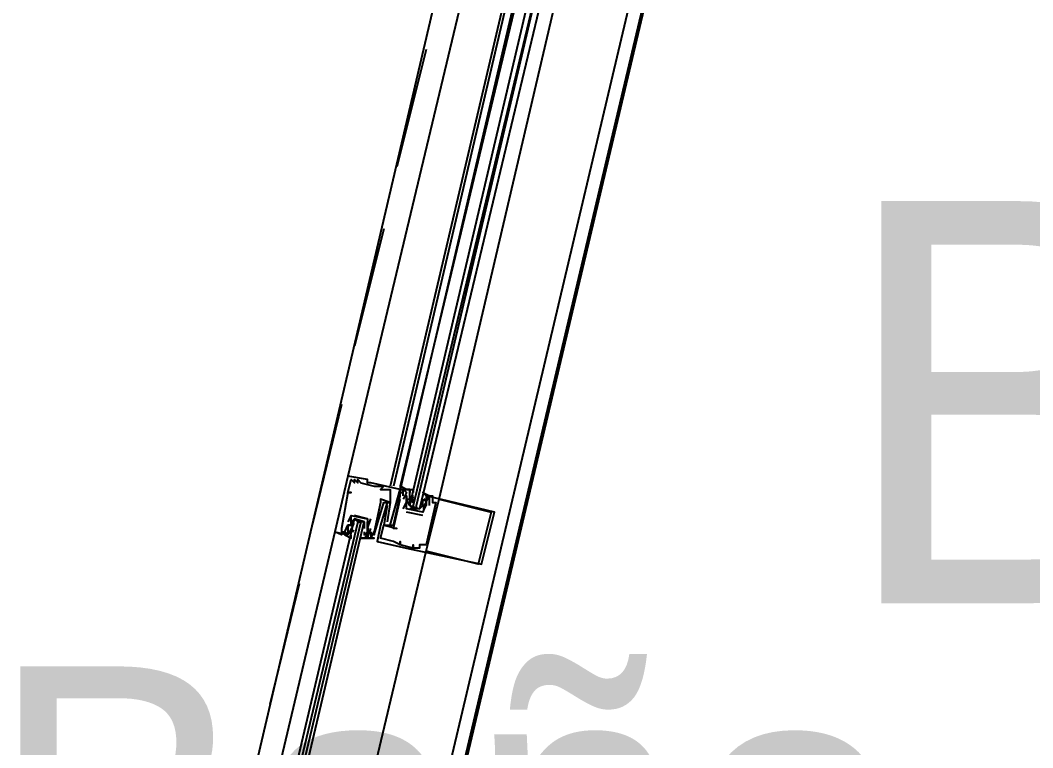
# Model space of a CAD drawing. Header units: feet. Extents: x -84 to 198, y -22 to 181.
# Drawn here: x 113.458 to 117.605, y 63.427 to 66.404 of the extents above; entities that cross this region are included whole.
import ezdxf
from ezdxf.enums import TextEntityAlignment as Align

# ---------------------------------------------------------------- set-up
doc = ezdxf.new("R2010")
doc.units = ezdxf.units.FT
for name, color, linetype in [('A-LINEA', 7, 'CONTINUOUS'), ('A-NOMBRE-ESPACIO', 2, 'CONTINUOUS'), ('A-TEXTO-PDF', 3, 'CONTINUOUS')]:
    doc.layers.add(name, color=color, linetype=linetype)

msp = doc.modelspace()

# ---------------------------------------------------------------- linework, layer by layer
at = {"layer": 'A-LINEA'}
for p, q in [((121.8, 90.9511), (114.5867, 60.4578)), ((113.8667, 60.9778), (115.4933, 67.9244)), ((114.6133, 60.8044), (116.2533, 67.7378)), ((115.5067, 67.4978), (114.8, 64.5378)), ((115.6667, 67.4578), (114.9733, 64.4978)), ((115.68, 67.4578), (114.9867, 64.4978)), ((115.7067, 67.4444), (115.0133, 64.4844)), ((115.72, 67.4444), (115.0133, 64.4978)), ((115.1733, 64.4444), (115.8667, 67.4044)), ((115.12, 66.2844), (115, 65.8044)), ((114.9467, 65.5511), (114.8267, 65.0711)), ((114.7733, 64.8311), (114.6533, 64.3378)), ((114.8, 64.5378), (114.8, 64.5378)), ((114.8133, 64.5244), (114.8133, 64.5244)), ((114.8267, 64.5244), (114.8267, 64.5244)), ((114.84, 64.5244), (114.84, 64.5244)), ((114.88, 64.5244), (114.88, 64.5244)), ((114.8267, 64.5111), (114.8267, 64.5111)), ((114.84, 64.5111), (114.84, 64.5111)), ((114.8533, 64.5111), (114.8533, 64.5111)), ((114.88, 64.5111), (114.88, 64.5111)), ((114.8933, 64.5111), (114.8933, 64.5111)), ((114.9067, 64.4978), (114.9067, 64.4978)), ((114.92, 64.4978), (114.92, 64.4978)), ((114.9333, 64.4978), (114.9333, 64.4978)), ((114.9333, 64.4844), (114.9333, 64.4844)), ((114.9467, 64.4978), (114.9467, 64.4978)), ((114.9733, 64.4844), (114.9733, 64.4844)), ((115.0133, 64.4978), (115.0133, 64.4844)), ((115.0133, 64.4978), (115.0133, 64.4844)), ((115.0133, 64.4978), (115.0133, 64.4844)), ((115.0133, 64.4844), (115.0133, 64.4844)), ((115.0133, 64.4844), (115.0133, 64.4844)), ((115.0133, 64.4844), (115.0133, 64.4844)), ((115.0267, 64.4844), (115.0267, 64.4844)), ((115.0267, 64.4844), (115.0267, 64.4844)), ((115.0533, 64.4844), (115.0533, 64.4844)), ((114.8, 64.4711), (114.8, 64.4711)), ((114.8, 64.4711), (114.8, 64.4711)), ((114.8133, 64.4711), (114.8133, 64.4711)), ((114.9333, 64.4444), (114.9333, 64.4444)), ((115.0133, 64.4711), (115.0133, 64.4711)), ((115.0133, 64.4711), (115.0133, 64.4711)), ((115.0133, 64.4578), (115.0133, 64.4578)), ((115.0133, 64.4578), (115.0133, 64.4578)), ((115.0133, 64.4444), (115.0133, 64.4444)), ((115.0267, 64.4711), (115.0267, 64.4711)), ((115.0267, 64.4711), (115.0267, 64.4711)), ((115.0267, 64.4578), (115.0267, 64.4578)), ((115.0267, 64.4444), (115.0267, 64.4444)), ((115.04, 64.4711), (115.04, 64.4711)), ((115.04, 64.4578), (115.04, 64.4578)), ((115.04, 64.4444), (115.04, 64.4444)), ((115.04, 64.4444), (115.04, 64.4444)), ((115.04, 64.4444), (115.04, 64.4444)), ((115.0533, 64.4711), (115.0533, 64.4711)), ((115.0533, 64.4578), (115.0533, 64.4578)), ((115.0533, 64.4578), (115.0533, 64.4444)), ((115.0533, 64.4444), (115.0533, 64.4444)), ((115.0658, 64.4289), (115.0652, 64.4493)), ((115.0665, 64.448), (115.0655, 64.4599)), ((115.0659, 64.4427), (115.0656, 64.461)), ((115.0667, 64.4578), (115.0667, 64.4578)), ((115.1067, 64.4578), (115.1067, 64.4578)), ((115.1067, 64.4311), (115.1067, 64.4444)), ((115.1067, 64.4444), (115.1067, 64.4444)), ((115.1151, 64.4467), (115.1089, 64.4365)), ((115.12, 64.4578), (115.12, 64.4578)), ((115.12, 64.4444), (115.12, 64.4444)), ((115.1303, 64.4537), (115.1218, 64.4374)), ((115.1333, 64.4578), (115.1333, 64.4578)), ((115.1467, 64.4578), (115.1467, 64.4578)), ((115.1733, 64.4444), (115.1733, 64.4444)), ((114.9333, 64.4311), (114.9333, 64.4311)), ((114.9467, 64.4311), (114.9467, 64.4311)), ((114.96, 64.4311), (114.96, 64.4311)), ((114.96, 64.4178), (114.96, 64.4178)), ((114.9733, 64.4311), (114.9733, 64.4311)), ((114.9733, 64.4311), (114.9733, 64.4311)), ((115.0267, 64.4044), (115.04, 64.4311)), ((115.0267, 64.4044), (115.0267, 64.4044)), ((115.04, 64.4311), (115.04, 64.4311)), ((115.04, 64.4044), (115.04, 64.4044)), ((115.04, 64.4044), (115.04, 64.4044)), ((115.0532, 64.4213), (115.0522, 64.4332)), ((115.0533, 64.4311), (115.0533, 64.4311)), ((115.0933, 64.4044), (115.0533, 64.4044)), ((115.0667, 64.4044), (115.08, 64.4044)), ((115.1067, 64.4178), (115.1067, 64.4178)), ((115.118, 64.4283), (115.1084, 64.4103)), ((115.1151, 64.42), (115.1089, 64.4098)), ((115.12, 64.4311), (115.12, 64.4311)), ((115.12, 64.4311), (115.12, 64.4311)), ((115.12, 64.4311), (115.12, 64.4311)), ((115.12, 64.4178), (115.12, 64.4178)), ((115.12, 64.4178), (115.12, 64.4178)), ((115.1333, 64.4178), (115.1333, 64.4178)), ((115.1467, 64.4311), (115.1467, 64.4311)), ((115.16, 64.4311), (115.16, 64.4311)), ((114.8133, 64.3778), (114.8133, 64.3778)), ((114.8133, 64.3778), (114.8133, 64.3778)), ((114.8267, 64.3778), (114.8267, 64.3778)), ((114.88, 64.3644), (114.88, 64.3644)), ((114.88, 64.3644), (114.88, 64.3644)), ((114.8933, 64.3644), (114.8933, 64.3644)), ((115.1067, 64.3778), (115.04, 64.3911)), ((115.04, 64.3911), (115.04, 64.3911)), ((115.1067, 64.3911), (115.1067, 64.3911)), ((115.1067, 64.3911), (115.1067, 64.3911)), ((115.1067, 64.3778), (115.1067, 64.3778)), ((115.3867, 64.3911), (115.3867, 64.3911)), ((115.4, 64.3911), (115.4, 64.3911)), ((114.7733, 64.3244), (114.7733, 64.3244)), ((114.8, 64.3511), (114.8, 64.3511)), ((114.8, 64.3378), (114.8, 64.3378)), ((114.8, 64.3378), (114.8, 64.3378)), ((114.8, 64.3378), (114.8, 64.3378)), ((114.8, 64.3244), (114.8, 64.3244)), ((114.8, 64.3244), (114.8, 64.3244)), ((114.8031, 64.3019), (114.8115, 64.3181)), ((114.8133, 64.3378), (114.8133, 64.3378)), ((114.8133, 64.3244), (114.8133, 64.3244)), ((114.8133, 64.3111), (114.8133, 64.3244)), ((114.8153, 64.3273), (114.825, 64.3452)), ((114.8182, 64.3356), (114.8244, 64.3457)), ((114.8182, 64.3089), (114.8244, 64.3191)), ((114.8267, 64.3511), (114.8267, 64.3511)), ((114.84, 64.3511), (114.8533, 64.3511)), ((114.8667, 64.3378), (114.8667, 64.3378)), ((114.88, 64.3244), (114.88, 64.3244)), ((114.88, 64.3244), (114.88, 64.3244)), ((114.8801, 64.3342), (114.8812, 64.3223)), ((114.8809, 64.3267), (114.8814, 64.3063)), ((114.8933, 64.3244), (114.8933, 64.3244)), ((114.9333, 64.3378), (114.9333, 64.3378)), ((114.9467, 64.3378), (114.9467, 64.3378)), ((114.9467, 64.3378), (114.9467, 64.3378)), ((114.96, 64.3511), (114.96, 64.3511)), ((114.96, 64.3378), (114.96, 64.3378)), ((114.9733, 64.3378), (114.9733, 64.3378)), ((114.9867, 64.3378), (114.9867, 64.3378)), ((114.9867, 64.3244), (114.9867, 64.3244)), ((115, 64.3244), (115, 64.3244)), ((114.7467, 64.3111), (114.7467, 64.3111)), ((114.7733, 64.3111), (114.7733, 64.3111)), ((114.7867, 64.3111), (114.7867, 64.3111)), ((114.8, 64.3111), (114.8, 64.3111)), ((114.8, 64.2978), (114.8, 64.2978)), ((114.8133, 64.3111), (114.8133, 64.3111)), ((114.8133, 64.3111), (114.8133, 64.3111)), ((114.8533, 64.2978), (114.8533, 64.2978)), ((114.8667, 64.3111), (114.8667, 64.2978)), ((114.8667, 64.3111), (114.8667, 64.3111)), ((114.8667, 64.2978), (114.8667, 64.2978)), ((114.8667, 64.2844), (114.8667, 64.2844)), ((114.8668, 64.3076), (114.8678, 64.2957)), ((114.88, 64.3111), (114.88, 64.3111)), ((114.88, 64.2844), (114.88, 64.2844)), ((114.8808, 64.3129), (114.8811, 64.2946)), ((114.8933, 64.3111), (114.8933, 64.3111)), ((114.8933, 64.2978), (114.8933, 64.2978)), ((114.8933, 64.2844), (114.8933, 64.2844)), ((114.8933, 64.2844), (114.8933, 64.2844)), ((114.9067, 64.3111), (114.9067, 64.3111)), ((114.9067, 64.3111), (114.9067, 64.3111)), ((114.9067, 64.2978), (114.9067, 64.2978)), ((114.9067, 64.2844), (114.9067, 64.2844)), ((114.9333, 64.2844), (114.9333, 64.2844)), ((114.92, 64.2711), (114.92, 64.2711)), ((114.9867, 64.2711), (114.9867, 64.2711)), ((115.0133, 64.2711), (115.0133, 64.2711)), ((115.0133, 64.2578), (115.0133, 64.2578)), ((115.0133, 64.2578), (115.0133, 64.2578)), ((115.04, 64.2444), (115.04, 64.2444)), ((115.0667, 64.2578), (115.0667, 64.2578)), ((115.0667, 64.2444), (115.0667, 64.2444)), ((115.0667, 64.2444), (115.0667, 64.2444)), ((115.08, 64.2444), (115.08, 64.2444)), ((115.0933, 64.2578), (115.0933, 64.2578)), ((115.0933, 64.2444), (115.0933, 64.2444)), ((115.12, 64.2578), (115.12, 64.2578)), ((115.12, 64.2311), (115.12, 64.2311)), ((115.3333, 64.1778), (115.3333, 64.1778)), ((115.3467, 64.1778), (115.3467, 64.1778)), ((114.6, 64.0978), (114.48, 63.6044))]:
    msp.add_line(p, q, dxfattribs=at)
for points in [[(118.2, 75.6978), (115.0667, 62.4578), (114.5867, 60.4578), (117.1867, 59.8444), (117, 59.0311), (123.76, 57.4311), (119.2267, 38.2978), (126.2667, 36.6311)], [(115.8133, 67.4178), (115.0933, 64.4044), (115.08, 64.4044), (115.08, 64.4178), (115.7867, 67.4311), (115.0667, 64.4178), (115.0667, 64.4044), (115.0533, 64.4178), (115.76, 67.4311)], [(114.8, 64.5378), (114.7467, 64.3111), (114.8, 64.2978), (114.8, 64.3111)], [(114.9733, 64.3378), (115.0133, 64.4844), (114.8933, 64.5111), (114.88, 64.5111), (114.88, 64.5244), (114.8, 64.5378)], [(114.8, 64.4711), (114.8133, 64.5244), (114.8267, 64.5111), (114.8267, 64.5244), (114.84, 64.5111), (114.84, 64.5244), (114.8533, 64.5111), (114.9067, 64.4978), (114.92, 64.4978), (114.9333, 64.4978), (114.9467, 64.4978), (114.9333, 64.4844), (114.9733, 64.4844), (114.9733, 64.4311), (114.9333, 64.4444), (114.9333, 64.4311), (114.9067, 64.3111), (114.9067, 64.3111)], [(114.96, 64.4178), (114.9467, 64.3378), (114.9867, 64.3378), (115.0133, 64.4578), (115.0133, 64.4711), (115.0267, 64.4711), (115.0267, 64.4844), (115.0133, 64.4844), (115.0133, 64.4711), (115.0133, 64.4844), (115.0533, 64.4844), (115.0533, 64.4711), (115.0533, 64.4711)], [(115.0267, 64.4844), (115.04, 64.4844), (115.0133, 64.4978)], [(115.0267, 64.4844), (115.04, 64.4844), (115.0133, 64.4978)], [(115.0267, 64.4844), (115.04, 64.4844), (115.0133, 64.4978)], [(115.0267, 64.4578), (115.0267, 64.4711), (115.0267, 64.4844), (115.04, 64.4711), (115.0267, 64.4444)], [(115.0533, 64.4178), (115.04, 64.4444), (115.0533, 64.4444), (115.0533, 64.4711), (115.0533, 64.4844), (115.04, 64.4844), (115.0667, 64.4844), (115.0667, 64.4711)], [(114.8, 64.4711), (114.8133, 64.4711), (114.8, 64.4711), (114.7733, 64.3244), (114.7733, 64.3111), (114.7867, 64.3111), (114.8, 64.3378), (114.8, 64.3378)], [(114.96, 64.4311), (114.9333, 64.3378), (114.92, 64.2711), (115.04, 64.2444), (115.3467, 64.1778), (115.4, 64.3911), (115.12, 64.4578)], [(115.1333, 64.4178), (115.1333, 64.4578), (115.1467, 64.4578), (115.1467, 64.4311), (115.16, 64.4311), (115.12, 64.2578), (115.0933, 64.2578), (115.0933, 64.2444), (115.08, 64.2444), (115.0667, 64.2444), (115.0667, 64.2578), (115.0667, 64.2444), (115.0133, 64.2578), (115.0133, 64.2711), (115.0133, 64.2578), (114.9867, 64.2711), (114.9333, 64.2844), (114.9467, 64.3378), (115, 64.3244), (114.9867, 64.3244), (115.0133, 64.4444)], [(115.12, 64.4311), (115.1067, 64.3911), (115.04, 64.4044), (115.04, 64.4444), (115.04, 64.4578), (115.04, 64.4444), (115.0533, 64.4444), (115.0533, 64.4578)], [(115.0533, 64.4444), (115.0533, 64.4311), (115.0533, 64.4178), (115.0933, 64.4044), (115.1067, 64.4178), (115.1067, 64.4311)], [(115.12, 64.4578), (115.1067, 64.4711), (115.1333, 64.4578), (115.12, 64.4578), (115.12, 64.4444), (115.12, 64.4311), (115.12, 64.4178), (115.1067, 64.4044)], [(115.3867, 64.3911), (115.3333, 64.1778), (115.12, 64.2311), (115.1733, 64.4444), (115.3867, 64.3911)], [(115.12, 64.4311), (115.12, 64.4178), (115.12, 64.4311), (115.12, 64.4444), (115.12, 64.4444)], [(114.8667, 64.2844), (114.9067, 64.2844), (114.8933, 64.2844), (114.9067, 64.3111), (114.9067, 64.2978), (114.9467, 64.4311), (114.9733, 64.4311), (114.96, 64.3511)], [(115.1067, 64.3911), (115.1067, 64.3911), (115.12, 64.4178), (115.12, 64.4178)], [(114.44, 62.7244), (114.8267, 64.3644), (114.84, 64.3511), (114.4533, 62.7244)], [(114.8667, 64.3511), (114.8267, 64.3644), (114.8133, 64.3378), (114.8, 64.3378), (114.8, 64.3111), (114.8, 64.2978), (114.7867, 64.3111), (114.7867, 64.2978), (114.8133, 64.2844), (114.8133, 64.2978)], [(114.8133, 64.3778), (114.8133, 64.3778), (114.8, 64.3511)], [(114.8, 64.3244), (114.8, 64.3378), (114.8, 64.3244), (114.8, 64.3378), (114.8133, 64.3378), (114.8133, 64.3778), (114.88, 64.3644), (114.88, 64.3244), (114.88, 64.3111)], [(114.8133, 64.3378), (114.8133, 64.3511), (114.8267, 64.3644), (114.8667, 64.3511), (114.8667, 64.3378), (114.8667, 64.3244)], [(114.88, 64.3644), (114.88, 64.3644), (114.8267, 64.3778)], [(114.88, 64.3244), (114.88, 64.3244), (114.8933, 64.3644)], [(114.48, 62.7111), (114.8667, 64.3511), (114.8533, 64.3511), (114.4667, 62.7244)], [(114.8667, 64.2844), (114.8533, 64.2844), (114.88, 64.2844), (114.8667, 64.2844), (114.88, 64.2978), (114.8667, 64.2978), (114.88, 64.3111), (114.88, 64.3244), (114.88, 64.3511)], [(114.8933, 64.3111), (114.8933, 64.2978), (114.8933, 64.2844), (114.88, 64.2844), (114.8933, 64.3244)], [(114.7733, 64.3111), (114.7733, 64.2978), (114.7467, 64.3111), (114.3733, 62.7378)], [(114.7733, 64.3111), (114.7733, 64.2978), (114.7467, 64.3111)], [(114.7733, 64.3111), (114.7733, 64.2978), (114.7467, 64.3111)], [(114.3333, 60.8711), (114.7467, 62.6578), (115.12, 64.2311)]]:
    msp.add_lwpolyline(points, dxfattribs=at)

# ---------------------------------------------------------------- texts
at = {"layer": 'A-NOMBRE-ESPACIO'}
msp.add_text('Baño', height=1.2, dxfattribs=at).set_placement((115.2, 62.56), align=Align.CENTER)
at = {"layer": 'A-TEXTO-PDF'}
msp.add_text('BALCONY', height=1.646, dxfattribs=at).set_placement((122.0631, 64.0185), align=Align.CENTER)

doc.saveas('drawing.dxf')
